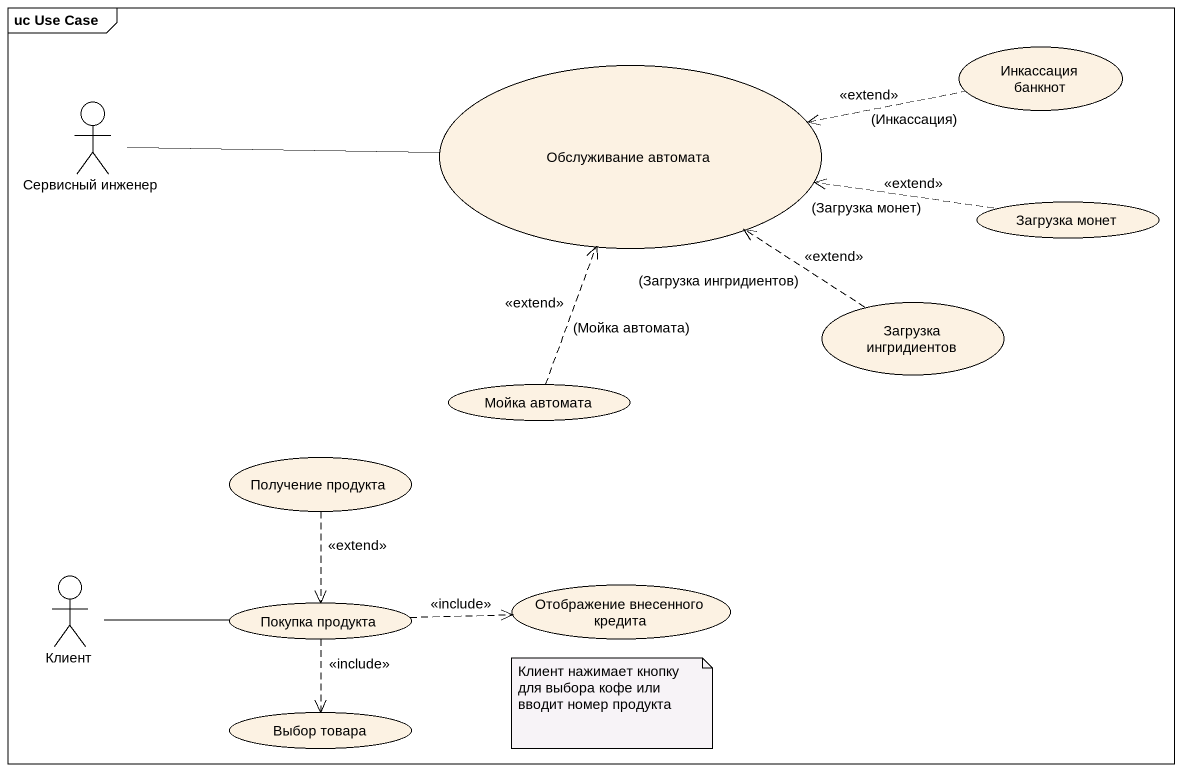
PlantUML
@startuml
mainframe uc Use Case
usecase "Обслуживание автомата" as Обслуживание_автомата
usecase "Инкассация банкнот" as Инкассация_банкнот
actor "Сервисный инженер" as Сервисный_инженер
usecase "Загрузка монет" as Загрузка_монет
usecase "Загрузка ингридиентов" as Загрузка_ингридиентов
usecase "Мойка автомата" as Мойка_автомата
usecase "Получение продукта" as Получение_продукта
actor Клиент
usecase "Покупка продукта" as Покупка_продукта
usecase "Отображение внесенного кредита" as Отображение_внесенного
usecase "Выбор товара" as Выбор_товара
Инкассация_банкнот .left.> Обслуживание_автомата : <<extend>>\n(Инкассация)
Сервисный_инженер -right- Обслуживание_автомата
Загрузка_монет .left.> Обслуживание_автомата : <<extend>>\n(Загрузка монет)
Загрузка_ингридиентов .up.> Обслуживание_автомата : <<extend>>\n(Загрузка ингридиентов)
Мойка_автомата .up.> Обслуживание_автомата : <<extend>>\n(Мойка автомата)
Получение_продукта ..> Покупка_продукта : <<extend>>
Клиент -right- Покупка_продукта
Покупка_продукта .right.> Отображение_внесенного : <<include>>
Покупка_продукта ..> Выбор_товара : <<include>>
note as N1
  Клиент нажимает кнопку для выбора кофе или вводит номер продукта
end note
@enduml
